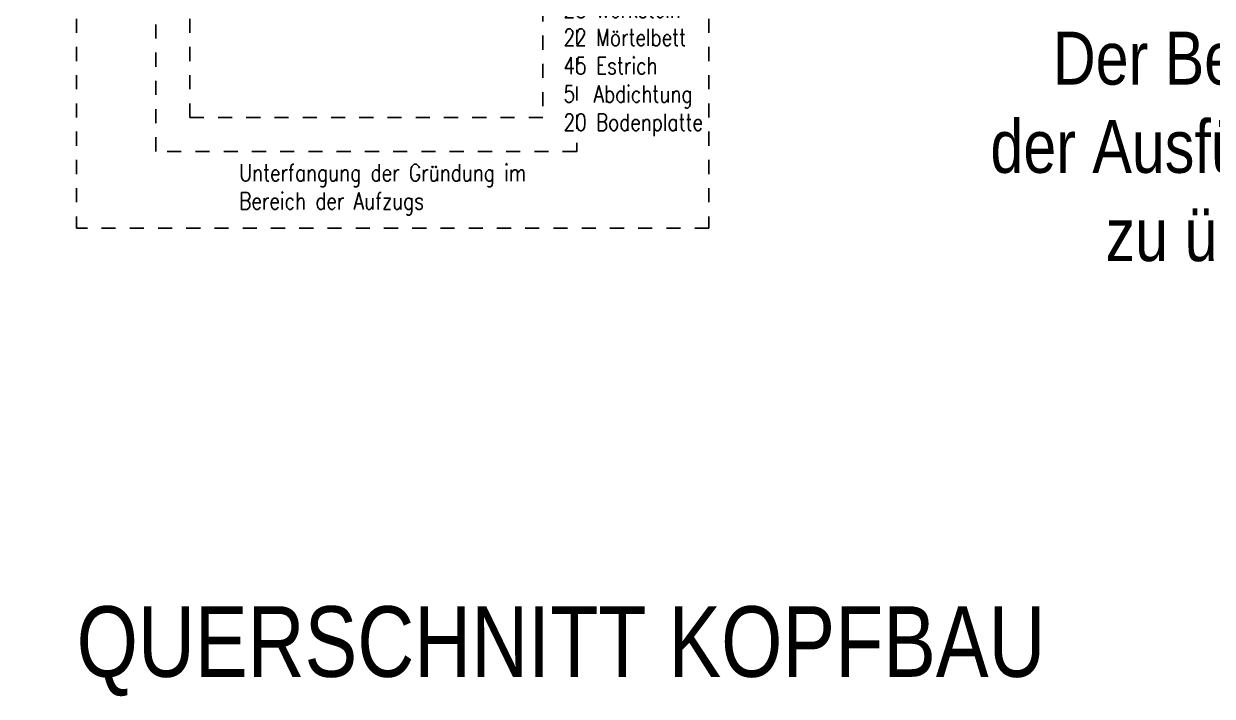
# Model space of a CAD drawing. Header units: metres. Extents: x -3551 to -3365, y -115 to 134.
# Drawn here: x -3512.56 to -3504.15, y 95.63 to 100.39 of the extents above; entities that cross this region are included whole.
import ezdxf

# ---------------------------------------------------------------- set-up
doc = ezdxf.new("R2010")
doc.units = ezdxf.units.M
doc.header["$LTSCALE"] = 0.01
doc.linetypes.add('STRICHLINIE', pattern=[0.75, 0.5, -0.25])
doc.layers.get('0').update_dxf_attribs({"linetype": 'CONTINUOUS'})
for name, color, linetype in [('A_text', 2, 'CONTINUOUS'), ('A_verdeckt', 8, 'CONTINUOUS'), ('CKMA0002', 7, 'CONTINUOUS')]:
    doc.layers.add(name, color=color, linetype=linetype)
doc.styles.add('SIMPLEX', font='simplex.shx', dxfattribs={"width": 0.8, "height": 0.1})
doc.styles.add('SIMPLEXD', font='SIMPLEXD.shx', dxfattribs={"width": 0.8, "height": 0.12})
doc.dimstyles.new('DIN', dxfattribs={"dimtxt": 0.03, "dimasz": 0.08, "dimexe": 0.05, "dimexo": 0.244839, "dimgap": 0.05, "dimtad": 1, "dimdec": 4, "dimrnd": 0.0025, "dimzin": 0, "dimdsep": 46, "dimtxsty": 'SIMPLEXD', "dimblk": 'DIMCROSS', "dimblk1": 'DIMCROSS', "dimblk2": 'DIMCROSS', "dimsah": 1, "dimcen": 2.5, "dimdle": 0.04, "dimclrd": 252, "dimclre": 252, "dimclrt": 252, "dimadec": 0, "dimazin": 0, "dimtfac": 1, "dimtdec": 4, "dimtix": 1, "dimtmove": 2, "dimatfit": 3, "dimldrblk": 'DIMCROSS', "dimfxl": 1, "dimtvp": 1, "dimtolj": 1, "dimtzin": 0, "dimarcsym": 0})

# ---------------------------------------------------------------- blocks, each defined once
blk = doc.blocks.new('DIMCROSS')
at = {"color": 0, "linetype": 'ByBlock'}
blk.add_line((-1, 0), (1, 0), dxfattribs=at)
at = {"linetype": 'ByBlock'}
blk.add_line((-0.707107, -0.707107), (0.707107, 0.707107), dxfattribs=at)
blk = doc.blocks.new('*D6')
at = {"layer": 'CKMA0002', "color": 1, "lineweight": -2, "transparency": 16777216}
for p, q in [((-3516.0068, 101.2301), (-3516.4568, 101.2301)), ((-3516.4068, 99.8101), (-3516.4068, 101.1501)), ((-3515.8068, 99.7301), (-3516.4568, 99.7301))]:
    blk.add_line(p, q, dxfattribs=at)
at = {"layer": 'CKMA0002', "color": 1, "lineweight": -2, "transparency": 16777216, "xscale": 0.08, "yscale": 0.08, "zscale": 0.08}
for p, rotation in [((-3516.4068, 101.2301), 90), ((-3516.4068, 99.7301), 270)]:
    blk.add_blockref('DIMCROSS', p, dxfattribs=dict(at, rotation=rotation))
at = {"layer": 'CKMA0002', "color": 3, "transparency": 16777216, "insert": (-3516.5168, 100.4801), "char_height": 0.12, "attachment_point": 5, "rotation": 90, "style": 'SIMPLEXD'}
blk.add_mtext('\\A1;1.50{\\A1\\H0.7x\\S;}', dxfattribs=at)

msp = doc.modelspace()

# ---------------------------------------------------------------- linework, layer by layer
at = {"layer": 'A_verdeckt', "linetype": 'STRICHLINIE'}
for p, q in [((-3512.18667, 101.23007), (-3512.18667, 98.9468)), ((-3507.71036, 101.23007), (-3507.71036, 98.9468)), ((-3507.71036, 98.9468), (-3512.18667, 98.9468))]:
    msp.add_line(p, q, dxfattribs=at)
for points in [[(-3511.62541, 126.15004), (-3508.64541, 126.15004), (-3508.64541, 99.49007), (-3511.62541, 99.49007)], [(-3511.38541, 125.91007), (-3508.88541, 125.91007), (-3508.88541, 99.73007), (-3511.38541, 99.73007)]]:
    msp.add_lwpolyline(points, close=True, dxfattribs=at)

# ---------------------------------------------------------------- texts
at = {"layer": 'A_text', "linetype": 'Continuous', "char_height": 0.12, "attachment_point": 1, "style": 'SIMPLEX'}
for s, insert, width in [('Aufbau Neu:\\P28 Werkstein\\P22 Mörtelbett\\P45 Estrich\\P5  Abdichtung\\P20 Bodenplatte', (-3508.73932, 100.75719), 1.4491), ('Unterfangung der Gründung im Bereich der Aufzugs', (-3511.03492, 99.39924), 2.2328)]:
    msp.add_mtext(s, dxfattribs=dict(at, insert=insert, width=width))
at = {"layer": 'A_text', "style": 'SIMPLEX'}
for s, insert, char_height, width, attachment_point in [('{\\fArial|b0|i0|c0|p34;Der Bestand ist vor\\Pder Ausführung maßlich\\Pzu überprüfen !}', (-3503.492, 100.33838), 0.375, 12.0935, 2), ('\\fArial|b0|i0|c0|p34;QUERSCHNITT KOPFBAU', (-3512.18667, 96.26856), 0.5, 16.1247289, 1)]:
    msp.add_mtext(s, dxfattribs=dict(at, insert=insert, char_height=char_height, width=width, attachment_point=attachment_point))

# ---------------------------------------------------------------- dimensions: what is measured, and where the dimension line sits
at = {"layer": 'CKMA0002'}
dim = msp.add_linear_dim(base=(-3516.40679, 101.23007), p1=(-3503.17408, 99.73007), p2=(-3503.37408, 101.23007), angle=90, text='1.50{\\A1\\H0.7x\\S;}', dimstyle='DIN', override={"dimexo": 12.63271, "dimclrd": 1, "dimclre": 1, "dimclrt": 3}, dxfattribs=at)
dim.commit()
dim.dimension.update_dxf_attribs({"geometry": '*D6', "text_midpoint": (-3516.51679, 100.48007)})

doc.saveas('drawing.dxf')
